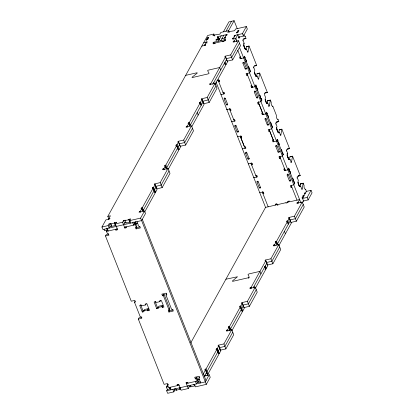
<?xml version="1.0" encoding="UTF-8"?>
<svg xmlns="http://www.w3.org/2000/svg" width="414" height="414" viewBox="0 0 414 414"><rect width="100%" height="100%" fill="white"/><g stroke="black" fill="none" stroke-linecap="round" stroke-linejoin="round"><path stroke-width="0.62" d="M256.633 76.192L257.037 73.785A0.957 0.352 77 0 1 257.089 73.63L259.687 73.03A0.957 0.352 77 0 0 259.63 73.185L258.667 78.955A0.957 0.352 77 0 1 258.103 78.546L257.115 76.052A3.343 1.226 77 0 1 255.143 74.634A3.343 1.226 77 0 1 254.817 70.235L253.834 67.741A0.957 0.352 77 0 1 253.735 66.483L256.556 65.396A0.957 0.352 77 0 0 256.633 65.314L249.011 46.026L246.418 46.622A0.957 0.352 77 0 0 246.361 46.782L245.88 49.664M247.562 52.05L247.991 51.947L248.959 46.182A0.957 0.352 77 0 1 249.011 46.026M267.304 103.195L267.708 100.793A0.947 0.347 77 0 1 267.76 100.638L270.358 100.038L271.051 101.787A0.957 0.352 77 0 1 271.201 102.858A1.91 0.704 77 0 0 271.512 104.99A1.91 0.704 77 0 0 272.443 105.994A0.957 0.352 77 0 1 272.909 106.491L276.267 114.988A0.957 0.352 77 0 1 276.417 116.055A1.91 0.704 77 0 0 276.723 118.192A1.91 0.704 77 0 0 277.659 119.191A0.957 0.352 77 0 1 278.125 119.693L278.819 121.442A0.952 0.352 77 0 1 278.736 121.53L275.921 122.616A0.957 0.352 77 0 0 276.014 123.874L276.997 126.368A3.343 1.226 77 0 0 277.328 130.767A3.343 1.226 77 0 0 279.3 132.185L280.283 134.679A0.957 0.352 77 0 0 280.847 135.083L281.815 129.318A0.957 0.352 77 0 1 281.867 129.163L279.269 129.763A0.957 0.352 77 0 0 279.217 129.918L278.736 132.801M268.256 106.212L269.338 105.958L270.306 100.193A0.947 0.347 77 0 1 270.358 100.038M289.407 159.809L289.888 156.927A0.957 0.352 77 0 1 289.945 156.766L292.538 156.166L300.16 175.453A0.952 0.352 77 0 1 300.083 175.541L297.262 176.628A0.957 0.352 77 0 0 297.356 177.885L298.344 180.38A3.343 1.226 77 0 0 298.67 184.779A3.343 1.226 77 0 0 300.642 186.196L301.63 188.691A0.957 0.352 77 0 0 302.194 189.1L303.157 183.33A0.947 0.347 77 0 1 303.214 183.174L300.616 183.775A0.947 0.347 77 0 0 300.564 183.93L300.16 186.331M290.654 162.293L291.518 162.091L292.486 156.326A0.957 0.352 77 0 1 292.538 156.166M207.445 37.953L206.503 39.961L207.693 39.542L208.765 37.607L207.486 37.902L206.441 39.78L206.684 40.401M142.851 211.011L141.862 208.516L140.377 211.212L139.508 211.414L139.037 212.263L144.522 210.995L145.505 213.489L141.588 220.584L102.926 229.516L101.942 227.022L105.86 219.932L109.322 219.13L109.793 218.276L109.953 218.695M108.804 218.877L107.816 216.382L207.688 35.469L213.888 34.036L214.68 36.028M109.089 218.892L108.923 218.478L110.414 215.782L107.816 216.382M204.407 45.509L206.369 41.964L206.803 43.072M108.318 219.751L108.944 218.623M205.898 42.813L206.762 42.616L207.233 41.762L203.771 42.564M101.942 227.022L108.147 225.589L109.084 223.886L110.817 223.488L110.579 223.912L111.568 226.406L115.32 225.542L115.553 225.118L114.569 222.623L116.298 222.22L116.463 222.639M213.888 34.036L212.951 35.739L214.68 35.34L214.918 34.911L219.875 34.139L220.812 32.437L228.616 30.631L229.196 32.132M179.096 385.211L168.275 387.711L167.37 385.413L168.234 385.211L167.577 383.55L164.115 384.347L138.333 319.111L141.795 318.314L141.138 316.648L140.274 316.85L134.514 302.277L135.378 302.075L134.721 300.414L131.259 301.211L105.477 235.975L108.939 235.173L108.287 233.512L107.417 233.713L106.512 231.41L107.449 229.708L106.859 228.212M111.801 225.982L110.072 226.38L109.13 228.083L108.147 225.589M105.477 235.975L106.186 234.697L108.494 234.164M224.414 40.515L225.278 40.318L225.749 39.465L213.345 42.331L212.874 43.185L213.738 42.984L213.267 43.837L215.001 43.434L215.233 43.009M110.579 223.912L114.331 223.048L114.569 222.623M214.209 42.13L213.505 43.408L224.181 40.945M219.151 39.749L218.162 37.255L217.148 39.102L216.279 39.299L215.808 40.153L219.27 39.351M225.956 35.459L226.82 35.257L227.291 34.403L217.769 36.608L217.298 37.457L218.162 37.255M115.599 229.315L115.925 230.143L117.659 229.744L115.361 223.922L116.298 222.22M218.256 41.198L221.231 35.806M223.425 31.831L228.906 21.901L234.101 20.7L237.186 28.504M115.925 230.143L116.634 228.87M220.853 40.598L223.829 35.206M226.018 31.231L231.504 21.3M115.361 223.922L122.57 222.256L123.512 220.553L125.245 220.155L125.007 220.579L125.996 223.074L129.742 222.209L129.98 221.785L128.992 219.291L130.726 218.887L129.784 220.59L130.772 223.084M222.447 41.343L222.214 41.767L223.943 41.369L224.885 39.666L225.345 40.831M224.466 38.155L226.422 34.605M234.101 20.7L227.664 32.339L229.397 31.94L229.63 31.511L234.588 30.739L235.53 29.037L246.351 26.537L247.334 29.032L243.416 36.127L238.448 37.276M123.558 224.75L124.495 223.048L126.229 222.649M125.007 220.579L128.759 219.715L128.992 219.291M122.57 222.256L124.873 228.078L125.577 226.8M233.729 37.995L232.865 38.191L232.394 39.045L235.856 38.243L236.937 40.976M233.263 38.844L235.219 35.299M237.89 32.515L238.873 30.564L237.636 30.936L236.57 32.918L237.776 32.644L236.591 32.815L236.834 32.37M144.615 212.092L155.115 193.069L153.144 188.085L142.333 207.662L141.469 207.864L140.998 208.718L141.862 208.516M154.717 192.422L155.581 192.22L157.072 189.524L155.1 184.535L153.615 187.231L152.745 187.433L152.274 188.282L153.144 188.085M155.887 186.88L156.678 188.872L162.159 187.604L169.994 173.414L168.022 168.431L160.187 182.615L154.707 183.883L154.236 184.737L155.1 184.535M166.345 168.441L165.362 165.947L163.872 168.643L163.007 168.845L162.536 169.693L168.022 168.431M168.42 168.964L178.61 150.505L176.643 145.516L165.833 165.098L164.963 165.295L164.498 166.149L165.362 165.947M177.43 147.855L178.217 149.852L179.081 149.651L180.571 146.954L178.6 141.966L177.109 144.662L176.245 144.864L175.774 145.718L176.643 145.516M178.201 141.319L180.173 146.302L185.658 145.04L193.488 130.85L191.516 125.861L183.687 140.051L178.201 141.319L177.735 142.168L178.6 141.966M203.083 101.896L189.845 125.872L188.862 123.382L187.371 126.073L186.507 126.275L186.036 127.129L191.516 125.861M201.126 105.441L200.138 102.946L189.333 122.528L188.463 122.73L187.997 123.579L188.862 123.382M191.749 126.705L204.071 104.39L202.099 99.401L200.609 102.098L199.745 102.294L199.274 103.148L200.138 102.946M216.004 85.786L208.17 99.976L202.689 101.244L203.672 103.738L209.158 102.47L216.988 88.28L215.016 83.292L207.186 97.481L201.701 98.749L201.23 99.598L202.099 99.401M224.621 63.218L225.216 64.719L226.08 64.517L227.565 61.821L225.599 56.832L210.871 83.509L210.007 83.706L209.536 84.559L215.016 83.292M227.172 61.168L232.652 59.901L240.487 45.711L238.516 40.727L230.681 54.912L225.2 56.18L224.73 57.034L225.599 56.832M238.697 38.124L239.132 38.021L237.817 34.698L234.371 40.939L233.506 41.141L233.035 41.99L238.516 40.727M124.542 227.245L135.362 224.745L136.304 223.042L134.571 223.441L133.634 225.144L132.646 222.654M154.127 190.58L143.316 210.157L142.452 210.359L141.469 207.864M156.088 187.03L154.598 189.726L153.734 189.928M177.627 148.01L166.816 167.592L165.952 167.789M179.583 144.46L178.098 147.156L177.233 147.358L176.245 144.864M212.749 84.384L226.582 59.326M236.249 41.819L236.844 40.738M239.132 38.021L239.602 37.172L239.354 36.546M129.784 220.59L140.605 218.09L144.522 210.995M234.748 36.147L233.884 36.349L234.355 35.495L242.433 33.632L246.351 26.537M136.972 221.65L138.866 226.448L139.735 226.246L140.393 227.907L136.061 228.906L135.404 227.245L136.273 227.048L136.977 225.77L135.28 221.474M215.109 84.389L225.609 65.365L224.626 62.871M218.333 79.726L218.1 80.15L223.576 94.009L224.279 92.731M136.061 228.906L136.77 227.633L139.86 226.919M169.005 170.925L161.17 185.11L155.69 186.378L154.707 183.883M192.505 128.356L184.67 142.545L179.19 143.813M239.504 43.216L231.669 57.406L226.189 58.674M219.467 80.533L218.763 81.812L219.627 81.615L218.97 79.949L217.06 80.394M240.384 56.858L239.52 57.054L240.177 58.721L240.648 57.867M221.211 94.18L220.978 94.609L226.898 109.57M241.274 58.095L241.036 58.519L237.796 50.322M244.995 58.307L245.233 57.882L244.576 56.216L243.634 57.919L240.177 58.721M243.375 62.379L242.899 63.233L245.233 68.993A0.714 0.616 28.9 0 0 246.392 68.47M245.554 61.505L246.433 60.93L245.776 59.264L245.109 59.792M224.849 97.74L224.14 99.018L226.468 104.778A0.714 0.616 28.9 0 0 227.633 104.256L225.433 98.718A0.719 0.616 28.9 0 0 224.098 98.775L225.433 98.718M244.436 62.504L244.198 62.933L242.858 62.99A0.719 0.616 28.9 0 1 244.203 62.933L246.392 68.47L245.088 68.776L245.331 68.346M226.567 104.137L226.329 104.561L227.628 104.261M248.39 66.897L248.628 66.473L249.285 68.134L249.047 68.558M265.576 207.466L226.893 109.57L227.126 109.146M249.595 69.945L249.828 69.521L250.486 71.182L249.549 72.885L246.092 73.682L246.749 75.348L247.613 75.146M246.749 75.348L247.453 74.07M229.723 108.546L229.485 108.975L234.308 121.167L234.774 120.314M230.857 109.358L230.153 110.636L231.017 110.434L230.36 108.773L226.893 109.57M231.943 121.338L231.711 121.768L235.173 120.966L234.515 119.304L233.651 119.501M251.774 85.677L250.91 85.879L251.567 87.54L252.271 86.262M252.659 86.914L252.426 87.344L246.951 73.485M134.514 302.277L135.218 300.999M255.95 87.225L256.618 86.702L255.961 85.041L255.024 86.743L251.567 87.54M235.4 125.219L234.867 126.177L237.062 131.719A0.714 0.616 28.9 0 0 238.402 131.662L236.032 125.659A0.714 0.616 28.9 0 0 234.867 126.177L236.166 125.877M254.998 90.775L254.289 92.053L256.623 97.813A0.714 0.616 28.9 0 0 257.782 97.29L257.917 97.042M256.934 88.513L257.166 88.089L257.824 89.75L257.591 90.174M237.294 131.295L237.062 131.719L238.361 131.419L238.593 130.995M259.78 95.717L260.018 95.292L260.67 96.954L260.002 97.481M237.859 136.304L237.626 136.729L241.088 135.932L241.745 137.593L240.876 137.795L244.389 146.659L245.254 146.463L245.911 148.124L242.444 148.926L242.676 148.497M148.171 308.678L147.467 309.957L147.798 310.79L148.502 309.512L148.171 308.678L144.424 309.548L143.715 310.821L144.046 311.654L142.312 312.052L139.684 305.403L141.417 305.004L141.743 305.832L145.495 304.968L146.199 303.69M138.333 319.111L139.037 317.838L141.924 317.171M142.312 312.052L143.021 310.779L144.175 310.51M258.574 101.88L258.341 102.305L263.159 114.502L263.392 114.073M266.683 114.383L267.351 113.86L266.694 112.199L265.757 113.902L262.305 114.699L261.648 113.032L262.512 112.836L259.004 103.966L258.139 104.168L257.482 102.506L260.944 101.704L261.876 100.002L261.218 98.341L260.551 98.868M258.139 104.168L258.843 102.889L258.403 101.782M240.876 137.795L241.585 136.517M262.305 114.699L263.009 113.42M165.962 295.006L166.826 294.809L166.169 293.143L161.843 294.147L162.5 295.808L163.204 294.53L164.073 294.333L169.833 308.906L169.124 310.184L168.26 310.381L168.917 312.047L173.243 311.049L172.586 309.382L171.722 309.584L165.962 295.006L166.666 293.733M162.598 305.346L161.895 306.624L162.221 307.452L162.93 306.179L162.598 305.346L158.847 306.215L158.143 307.488L158.474 308.321L156.74 308.72L154.112 302.07L155.845 301.671L156.171 302.499L159.923 301.635L160.627 300.357M162.5 295.808L163.364 295.606L164.073 294.333M245.507 147.472L245.036 148.326L240.218 136.128M156.74 308.72L157.444 307.442L158.598 307.178M246.314 152.057L245.6 153.335L247.934 159.095A0.714 0.616 28.9 0 0 249.093 158.578L249.326 158.153M265.503 118.357L265.022 119.211L267.361 124.971A0.714 0.616 28.9 0 0 268.505 124.935L265.969 118.513A0.714 0.616 28.9 0 0 264.991 118.968L266.321 118.911M267.667 115.672L267.899 115.247L268.557 116.908L268.324 117.333M268.51 124.454L267.211 124.754L267.444 124.329M267.221 124.749L267.46 124.324M270.513 122.875L270.746 122.451L271.403 124.112L271.17 124.536M248.591 163.463L248.353 163.887L251.826 163.09L252.483 164.751L251.614 164.953L252.323 163.675M251.189 162.862L250.951 163.287L256.426 177.145L257.135 175.867M168.917 312.047L169.621 310.769L173.331 309.91M271.284 126.027L271.951 125.499L272.609 127.16L271.672 128.863L268.22 129.66L268.877 131.326L269.581 130.048M268.877 131.326L269.742 131.124L273.24 139.994L272.376 140.196L273.033 141.857L273.737 140.579L273.297 139.471M254.067 177.321L253.834 177.746L257.301 176.944L256.644 175.282L255.774 175.479M277.416 141.541L278.084 141.019L277.427 139.358L276.49 141.06L273.033 141.857M276.231 145.516L275.755 146.37L278.084 152.129A0.714 0.616 28.9 0 0 279.248 151.607L279.476 151.188M278.399 142.83L278.632 142.406L279.29 144.067L279.057 144.491M257.555 181.135L256.99 182.155L259.324 187.915A0.714 0.616 28.9 0 0 260.484 187.397L258.289 181.855A0.714 0.616 28.9 0 0 257.932 181.456A0.714 0.616 28.9 0 0 256.954 181.917L258.289 181.855M259.423 187.273L259.18 187.697L260.478 187.397M281.246 150.034L281.479 149.609L282.136 151.27L281.903 151.695M280.04 156.197L279.807 156.621L285.282 170.48L285.515 170.056M280.469 158.283L279.6 158.484L278.943 156.823L282.41 156.021L283.342 154.318L282.684 152.657L282.017 153.185M279.6 158.484L280.309 157.206M262.579 191.687L262.341 192.112L268.174 206.865M263.708 192.494L263.004 193.773L263.868 193.571L263.211 191.91L259.744 192.712M284.63 168.814L283.766 169.016L284.423 170.677L285.127 169.398M169.807 387.504L170.201 388.503L169.968 388.927L167.37 389.527L166.387 387.033L167.944 384.208M190.75 342.895L265.55 207.398L275.512 205.096L276.216 203.817M167.37 385.413L168.074 384.135M288.806 170.366L289.474 169.838L288.817 168.177L287.88 169.88L284.423 170.677M175.676 388.632L176.292 390.19L176.524 389.765L174.796 390.164L173.854 391.867L167.649 393.3L166.666 390.806L167.572 389.17M287.854 173.911L287.145 175.189L289.474 180.949A0.714 0.616 28.9 0 0 290.633 180.432L290.773 180.178M289.79 171.65L290.023 171.225L290.68 172.886L290.447 173.311M289.572 180.307L289.334 180.732L290.633 180.432L288.439 174.889A0.714 0.616 28.9 0 0 287.104 174.946L288.439 174.889M178.072 384.337L177.363 385.61L177.037 384.782L178.765 384.378L181.068 390.2L188.282 388.534L189.219 386.831L190.952 386.433L190.714 386.857L190.098 385.299M292.636 178.853L292.869 178.429L293.526 180.095L292.858 180.618M293.842 181.906L294.075 181.477L294.732 183.143L293.79 184.846L290.333 185.643L290.99 187.304L291.86 187.107M290.99 187.304L291.699 186.026M176.292 390.19L180.043 389.32L180.276 388.896L179.867 387.856M187.014 382.267L186.31 383.545L197.131 381.046L198.068 379.343M200.712 382.94L198.818 378.148L199.683 377.946L199.025 376.285L194.699 377.283L195.356 378.945L196.06 377.666L196.924 377.47L198.818 382.262L200.376 381.905M195.356 378.945L196.22 378.748L196.924 377.47M190.714 386.857L194.466 385.988L194.704 385.563L194.29 384.523M198.818 378.148L199.522 376.869M198.818 382.262L199.056 381.837L197.323 382.236L196.386 383.938L195.398 381.444M205.204 369.153L207.176 374.142L208.04 373.94L218.851 354.358L216.879 349.369L206.068 368.952L205.204 369.153L204.733 370.002L205.603 369.805L207.574 374.789L206.974 375.871M218.457 353.706L219.322 353.509L220.807 350.813L218.84 345.825L217.35 348.521L216.486 348.717L216.015 349.571L216.879 349.369M218.442 345.172L220.414 350.161L225.894 348.893L233.729 334.703L231.757 329.715L223.922 343.905L218.442 345.172L217.971 346.021L218.84 345.825M229.491 330.807L230.086 329.73L229.097 327.236L227.612 329.932L226.748 330.129L226.277 330.983L231.757 329.715M231.85 330.812L242.35 311.789L240.379 306.805L229.568 326.382L228.704 326.584L228.233 327.438L229.097 327.236M239.985 306.153L241.952 311.142L242.821 310.94L244.307 308.244L242.335 303.255L240.85 305.951L239.985 306.153L239.515 307.002L240.379 306.805M241.942 302.603L243.913 307.592L249.394 306.324L257.229 292.134L255.257 287.15L247.422 301.335L241.942 302.603L241.471 303.457L242.335 303.255M264.665 266.575L265.452 268.572L266.321 268.37L267.806 265.674L265.835 260.685L251.112 287.363L250.242 287.564L249.777 288.413L255.257 287.15M279.74 247.075L271.91 261.265L266.425 262.528L267.413 265.022L272.893 263.759L280.728 249.57L278.757 244.581L270.922 258.771L265.441 260.033L264.97 260.887L265.835 260.685M277.08 244.591L276.097 242.097L274.606 244.793L273.742 244.995L273.271 245.849L278.757 244.581M288.361 224.16L287.378 221.666L276.568 241.248L275.703 241.45L275.232 242.299L276.097 242.097M278.71 245.921L291.306 223.11L289.334 218.121L287.844 220.817L286.98 221.014L286.509 221.868L287.378 221.666M290.913 222.458L296.393 221.19L304.223 207L302.256 202.011L294.421 216.201L288.941 217.469L288.47 218.318L289.334 218.121M288.046 202.565L287.585 201.401L289.319 200.997L289.645 201.83L299.596 199.532L298.106 202.229L297.242 202.425L296.771 203.279L302.256 202.011M203.165 374.209L205.603 369.805M302.681 196.117L303.581 195.165L303.912 195.993L303.26 196.143M204.154 376.704L206.586 372.295M217.867 351.864L207.057 371.446L206.193 371.648M219.824 348.319L218.333 351.015L217.469 351.212M241.362 309.294L230.557 328.876L229.687 329.078M243.323 305.749L241.833 308.446L240.969 308.647M266.823 263.18L253.585 287.161L253.979 288.16M276.811 245.083L290.323 220.615M301.93 197.876L303.012 197.628L303.441 196.847L303.11 196.013M303.912 195.993L304.89 194.223L304.559 193.39L305.03 192.541L305.361 193.369L304.28 193.623M305.361 193.369L306.458 191.382L305.765 189.633A0.957 0.352 77 0 0 305.299 189.131A1.91 0.704 77 0 1 304.362 188.132A1.91 0.704 77 0 1 304.057 185.995A0.957 0.352 77 0 0 303.907 184.929L303.214 183.174M255.35 288.242L265.85 269.224L264.862 266.73M302.406 203L303.524 200.971L302.21 197.649L302.681 196.795L303.012 197.628M194.508 384.373L195.496 386.867L206.312 384.368L210.229 377.273L209.246 374.779L205.328 381.874L166.666 390.806M232.746 332.209L224.911 346.399L219.43 347.667M256.24 289.64L248.41 303.829L242.925 305.097M303.239 204.506L295.405 218.695L289.924 219.963M302.184 198.56L307.157 197.411L311.074 190.316L312.058 192.81L308.14 199.905L303.172 201.054M225.894 279.233L237.486 276.749L232.352 281.018L232.59 281.365L248.203 277.789C251.184 277.437 246.004 274.249 248.99 273.897L259.94 271.367L260.929 273.861M291.518 162.091A0.957 0.352 77 0 1 290.959 161.688L289.971 159.193A3.343 1.226 77 0 1 287.999 157.77A3.343 1.226 77 0 1 287.673 153.371L286.685 150.877A0.957 0.352 77 0 1 286.591 149.62L289.433 148.522A0.942 0.347 77 0 0 289.489 148.45L281.867 129.163M248.586 277.67L248.902 277.892L248.949 277.489M243.696 34.522A1.91 0.704 77 0 0 244.803 36.054A0.957 0.352 77 0 1 245.269 36.551L245.963 38.305A0.957 0.352 77 0 1 245.88 38.393L243.065 39.475A0.957 0.352 77 0 0 243.158 40.732L244.146 43.227A3.343 1.226 77 0 0 244.472 47.626A3.343 1.226 77 0 0 246.444 49.049L247.432 51.543A0.957 0.352 77 0 0 247.991 51.947M259.687 73.03L267.309 92.317A0.957 0.352 77 0 1 267.227 92.405L264.411 93.486A0.957 0.352 77 0 0 264.505 94.744L265.488 97.238A3.343 1.226 77 0 0 265.819 101.642A3.343 1.226 77 0 0 267.791 103.06L268.774 105.554A0.957 0.352 77 0 0 269.338 105.958M207.419 38.005L208.718 37.705M237.569 31.04L238.868 30.739M206.441 39.78L207.74 39.48M219.943 38.823L218.742 39.102L217.769 36.608M221.868 38.75L225.33 37.953L225.801 37.1L224.937 37.301L225.33 38.3M238.521 37.42L239.602 37.172M201.809 46.109L205.272 45.312L205.742 44.458L204.878 44.66L205.272 45.659M244.84 36.655L245.269 36.551M243.799 38.807L245.963 38.305M243.717 38.895L245.88 38.393M242.728 40.836L243.158 40.732M243.494 43.377L244.146 43.227M246.361 46.782L248.524 46.28M245.145 49.349L246.444 49.049M244.141 56.32L244.576 56.216M244.798 57.981L245.233 57.882M245.347 59.368L245.776 59.264M246.004 61.029L246.433 60.93M185.658 75.374L196.609 72.843A0.957 0.336 -21.6 0 1 197.188 73.143L192.117 77.164A0.957 0.336 -21.6 0 0 192.696 77.465L207.963 73.935A0.957 0.336 -21.6 0 0 209.091 73.242L207.621 70.732A0.957 0.336 -21.6 0 1 208.563 70.09L219.705 67.508L220.688 70.002M248.193 66.571L248.628 66.473M254.579 65.785L256.633 65.314M254.822 65.8L256.556 65.396M248.85 68.232L249.285 68.134M253.399 67.839L253.834 67.741M249.399 69.619L249.828 69.521M250.056 71.28L250.486 71.182M257.037 73.785L259.2 73.288M257.115 76.052L255.821 76.352L254.393 72.75M258.232 79.053L258.667 78.955M222.923 92.343L223.788 92.146L224.445 93.807L220.978 94.609L215.958 81.905M255.531 85.139L255.961 85.041M256.188 86.8L256.618 86.702M256.737 88.187L257.166 88.089M257.394 89.848L257.824 89.75M255.588 91.753L254.248 91.81A0.719 0.616 28.9 0 1 255.593 91.753L257.782 97.295L256.478 97.595M265.576 92.72L266.44 92.519M266.875 92.42L267.309 92.317M265.493 92.803L267.227 92.405M260.24 97.057L260.67 96.954M260.789 98.439L261.218 98.341M261.446 100.105L261.876 100.002M267.708 100.793L269.871 100.291M266.921 103.262L267.791 103.06M189.452 125.225L190.316 125.023L189.333 122.528M272.474 106.595L272.909 106.491M266.264 112.297L266.694 112.199M266.921 113.959L267.351 113.86M267.47 115.346L267.899 115.247M268.127 117.007L268.557 116.908M277.69 119.791L278.125 119.693M276.221 122.042L276.656 121.944M277.52 121.742L278.819 121.442M276.573 122.032L278.736 121.53M270.973 124.216L271.403 124.112M275.579 123.972L276.014 123.874M272.179 127.264L272.609 127.16M279.217 129.918L281.38 129.416M279.3 132.185L278.001 132.485L276.687 129.158M280.418 135.187L280.847 135.083M276.997 139.456L277.427 139.358M277.654 141.117L278.084 141.019M278.198 142.504L278.632 142.406M278.208 144.315L279.29 144.067M246.899 153.035L245.564 153.092A0.714 0.616 28.9 0 1 246.904 153.035L249.099 158.578L247.795 158.878M277.054 146.07L275.714 146.126A0.714 0.616 28.9 0 1 277.059 146.07L279.248 151.612L277.944 151.912M287.326 148.952L289.489 148.45M287.678 148.936L289.407 148.538M286.255 150.975L286.685 150.877M282.25 152.756L282.684 152.657M282.907 154.422L283.342 154.318M287.021 153.522L287.673 153.371M289.888 156.927L292.051 156.425M288.672 159.493L289.971 159.193M288.387 168.275L288.817 168.177M289.044 169.937L289.474 169.838M289.588 171.324L290.023 171.225M290.245 172.99L290.68 172.886M108.923 218.478L109.793 218.276M298.106 175.929L299.187 175.681M299.731 175.557L300.16 175.453M298.349 175.945L300.083 175.541M292.439 178.532L292.869 178.429M296.926 177.984L297.356 177.885M293.096 180.193L293.526 180.095M294.297 183.242L294.732 183.143M300.564 183.93L302.727 183.428M133.644 224.031L137.624 223.11M300.642 186.196L299.343 186.497L297.92 182.895M106.512 231.41L117.328 228.911M124.873 228.078L126.601 227.679L126.275 226.846M301.759 189.198L302.194 189.1M305.33 189.731L305.765 189.633M306.024 191.485L311.074 190.316M303.151 195.263L303.581 195.165M303.007 196.945L303.441 196.847M276.609 204.469L277.478 204.273L277.007 205.121L278.736 204.723L278.974 204.299L286.188 202.632L285.95 203.057L287.683 202.653L288.149 201.804L289.019 201.602M264.981 269.421L265.85 269.224M143.715 310.821L147.467 309.957M158.143 307.488L161.895 306.624M147.798 310.79L149.526 310.386L146.898 303.736L145.169 304.135L145.495 304.968M162.221 307.452L163.954 307.053L161.325 300.404L159.592 300.802L159.923 301.635M168.964 309.108L169.833 308.906M204.371 375.902L209.246 374.779M166.387 387.033L168.462 386.557M197.835 379.767L199.393 379.41M242.433 33.632L243.416 36.127M307.157 197.411L308.14 199.905M267.76 100.638L267.936 101.073M300.616 183.775L300.787 184.214M243.587 44.712L245.486 49.514M254.501 72.326L256.162 76.528M265.177 99.334L266.839 103.536M276.324 127.548L278.462 132.951M287 154.562L288.9 159.364M297.909 182.176L299.57 186.378M243.613 45.468L244.953 48.862M265.069 99.758L266.3 102.874M287.031 155.333L288.48 159.007M244.343 56.64L250.258 71.606M255.733 85.465L261.648 100.426M266.471 112.618L272.386 127.584M277.199 139.782L283.114 154.743M288.589 168.601L294.504 183.568M239.747 48.081L300.921 202.881M234.371 40.939L234.764 41.938M298.106 202.229L298.499 203.227M269.074 129.463L273.892 141.655M291.197 185.446L297.024 200.2M232.865 38.191L233.258 39.19M233.506 41.141L233.9 42.14M297.242 202.425L297.635 203.424M230.681 54.912L232.652 59.901M294.421 216.201L296.393 221.19M225.2 56.18L226.975 60.672M288.941 217.469L290.711 221.956M217.148 39.102L217.541 40.101M216.279 39.299L216.672 40.298M225.092 62.022L226.08 64.517M287.844 220.817L288.832 223.312L287.968 223.508L286.98 221.014M213.345 42.331L213.738 43.33M277.37 205.028L276.914 203.864L275.181 204.268L275.512 205.096M284.428 231.291L285.412 233.786M206.762 42.616L206.928 43.03M213.815 82.453L214.405 83.949M276.568 241.248L277.551 243.742L276.687 243.944L275.703 241.45M274.606 244.793L275.005 245.792M210.007 83.706L210.4 84.704M273.742 244.995L274.135 245.994M207.186 97.481L209.158 102.47M270.922 258.771L272.893 263.759M201.701 98.749L202.493 100.742M265.441 260.033L266.228 262.031M200.609 102.098L201.597 104.592L200.728 104.789L199.745 102.294M265.333 265.876L266.321 268.37M197.188 112.572L198.177 115.066M254.056 286.312L254.45 287.306M188.463 122.73L189.255 124.723M248.778 277.582L248.902 277.892M248.39 277.737L248.369 278.208M187.371 126.073L187.765 127.072M251.112 287.363L251.505 288.361M186.507 126.275L186.9 127.274M250.242 287.564L250.641 288.563M183.687 140.051L185.658 145.04M247.422 301.335L249.394 306.324M177.109 144.662L179.081 149.651M240.85 305.951L242.821 310.94M165.833 165.098L167.209 168.586M229.568 326.382L231.147 330.372M164.963 165.295L166.542 169.285M228.704 326.584L230.086 330.077M163.872 168.643L164.27 169.642M227.612 329.932L228.005 330.931M163.007 168.845L163.401 169.843M226.748 330.129L227.141 331.128M160.187 182.615L162.159 187.604M223.922 343.905L225.894 348.893M153.615 187.231L155.581 192.22M217.35 348.521L219.322 353.509M152.745 187.433L154.52 191.92M216.486 348.717L218.261 353.209M142.333 207.662L143.715 211.156M206.068 368.952L208.04 373.94M140.377 211.212L140.786 212.253M205.096 374.991L205.51 376.031M139.508 211.414L139.673 211.828M204.231 375.193L204.645 376.233M142.297 219.306L206.032 380.595M140.605 218.09L206.312 384.368M136.33 226.525L136.77 227.633M169.186 309.662L169.621 310.769M135.362 224.745L136.273 227.048M163.364 295.606L169.124 310.184M196.22 378.748L197.131 381.046M133.981 221.945L134.571 223.441M196.929 381.237L197.323 382.236M128.759 219.715L129.742 222.209M193.85 384.43L194.466 385.988M188.039 383.147L187.713 382.313L185.979 382.712L188.282 388.534M123.512 220.553L124.495 223.048M188.81 385.791L189.219 386.831M155.038 301.345L157.444 307.442M114.331 223.048L115.32 225.542M179.428 387.763L180.043 389.32M111.019 224.01L111.64 225.568M109.084 223.886L110.072 226.38M174.222 388.71L174.796 390.164M140.61 304.678L143.021 310.779M172.871 389.372L173.854 391.867M107.257 228.518L108.24 231.012M170.009 387.313L170.992 389.807M106.429 228.14L107.216 230.137L104.618 230.738L104.028 229.237M169.378 387.432L169.968 388.927M264.691 92.948A0.957 0.352 77 0 1 264.629 93.005"/></g></svg>
